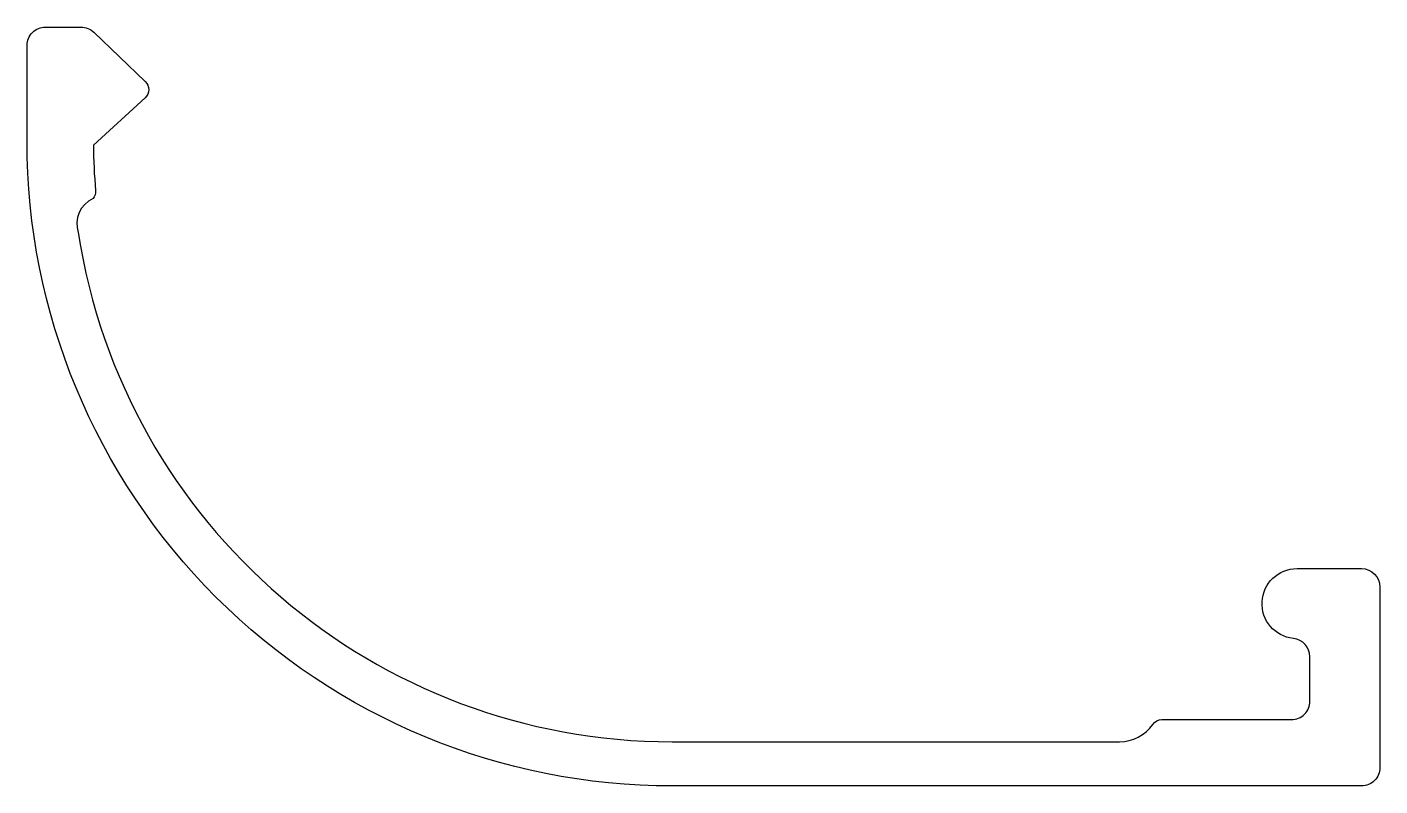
# Model space of a CAD drawing. Extents: x 950.3 to 987, y -12.4 to 8.2.
import ezdxf

# ---------------------------------------------------------------- set-up
doc = ezdxf.new("R2010")
doc.units = 0
doc.header["$LTSCALE"] = 15
doc.layers.get('0').update_dxf_attribs({"linetype": 'CONTINUOUS'})

msp = doc.modelspace()

# ---------------------------------------------------------------- linework, layer by layer
msp.add_lwpolyline([(952.114, 5.028, 0.019649), (952.171, 3.795, -0.192876), (952.106, 3.582, 0.38328), (951.703, 2.659, 0.370191), (967.813, -11.164), (979.947, -11.164, 0.245397), (980.85, -10.692, -0.245397), (981.096, -10.564), (984.613, -10.564, 0.414214), (985.113, -10.064), (985.113, -8.856, 0.384144), (984.665, -8.359, -0.949466), (984.764, -6.464), (986.513, -6.464, -0.41419), (987.013, -6.964), (987.013, -11.864, -0.414214), (986.513, -12.364), (967.813, -12.364, -0.414214), (950.313, 5.136), (950.313, 7.736, -0.414214), (950.813, 8.236), (951.777, 8.236, -0.193673), (952.123, 8.097), (953.52, 6.755, -0.432405), (953.516, 6.318)], format="xyb", close=True)

doc.saveas('drawing.dxf')
